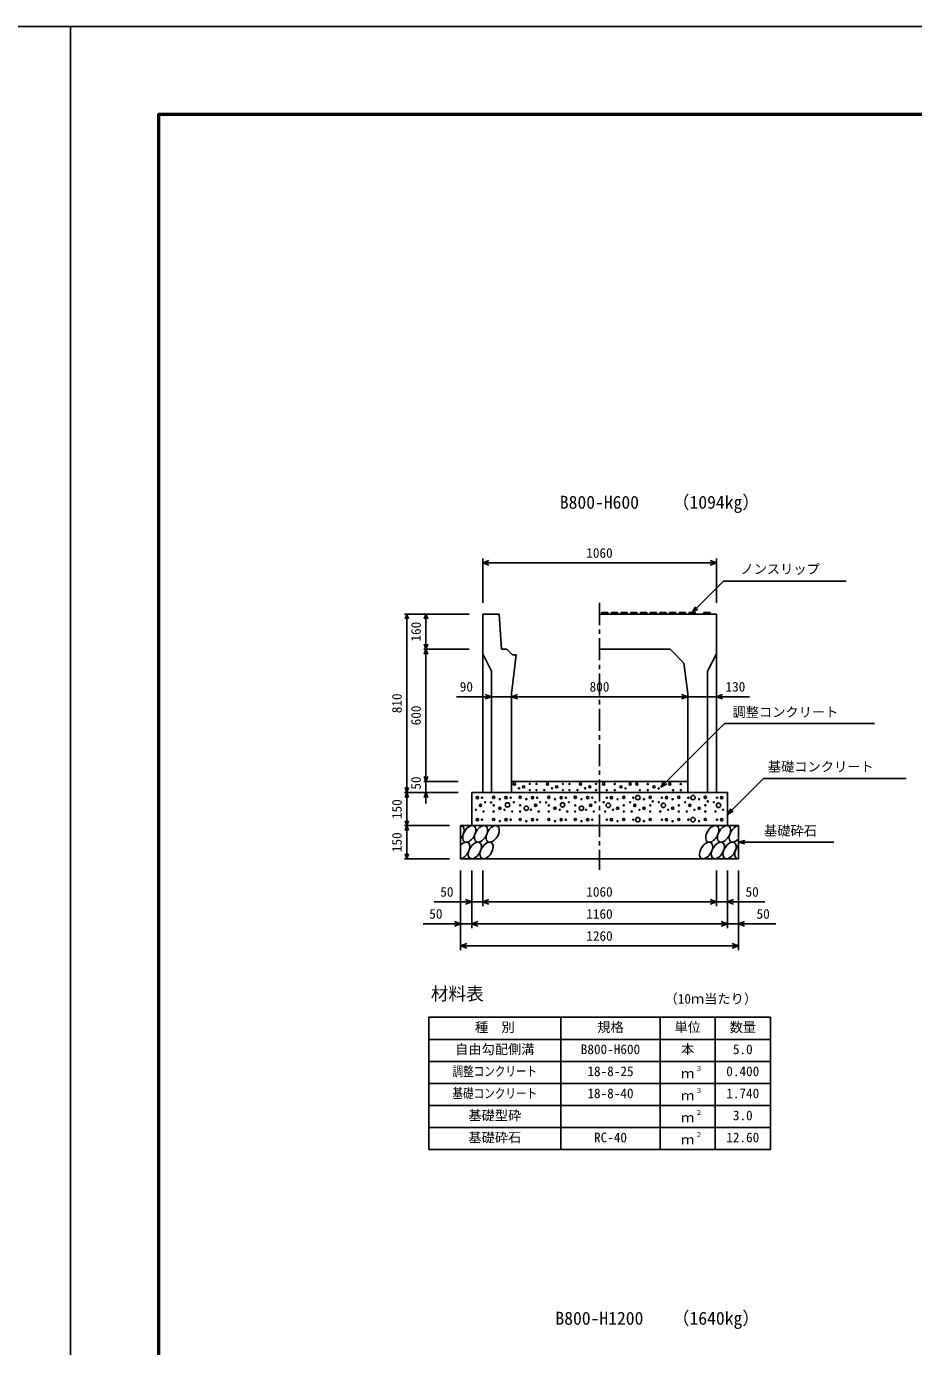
# Model space of a CAD drawing. Units: millimetres, scale not verified. Extents: x -16800 to 16800, y -5940 to 5940.
# Drawn here: x -200 to 3825, y -48 to 5940 of the extents above; entities that cross this region are included whole.
import ezdxf
from ezdxf.enums import TextEntityAlignment as Align

# ---------------------------------------------------------------- set-up
doc = ezdxf.new("R2010")
doc.units = ezdxf.units.MM
doc.header["$LTSCALE"] = 20
doc.linetypes.add('CHAIN1', pattern=[8, 5, -1, 1, -1])
for name, color, linetype, lineweight in [('0-0_DIM', 7, 'Continuous', 25), ('0-1_Defpoints', 5, 'Continuous', 25), ('0-2_HATCH', 6, 'Continuous', 25), ('0-3_HYO', 3, 'Continuous', 25), ('0-4_HYO2', 4, 'Continuous', 25), ('0-5_OUTLINE', 3, 'Continuous', 25), ('0-6_TXT', 7, 'Continuous', 25), ('0-7_WAKU', 3, 'Continuous', 25)]:
    doc.layers.add(name, color=color, linetype=linetype, lineweight=lineweight)
doc.styles.add('ＭＳ ゴシック', font='')
doc.styles.get('ＭＳ ゴシック').set_extended_font_data('MS Gothic')

msp = doc.modelspace()

# ---------------------------------------------------------------- linework, layer by layer
at = {"layer": '0-0_DIM'}
for p, q in [((1870, 3526.41), (1870, 3324.66)), ((2930, 3506.41), (1870, 3506.41)), ((2930, 3526.41), (2930, 3324.66)), ((2820, 3281.16), (2962.21, 3423.38)), ((3519.1, 3423.38), (2962.21, 3423.38)), ((2820, 3281.16), (2835, 3307.14)), ((2820, 3281.16), (2845.98, 3296.16)), ((1515.8, 3274.66), (1809.13, 3274.66)), ((1525.8, 3274.66), (1525.8, 2464.66)), ((1612.46, 3114.66), (1612.46, 3274.66)), ((1602.46, 3114.66), (1809.13, 3114.66)), ((1612.46, 2514.66), (1612.46, 3114.66)), ((1750.45, 2899.41), (1910, 2899.41)), ((2000, 2899.41), (1910, 2899.41)), ((2000, 2899.41), (2800, 2899.41)), ((2800, 2899.41), (2930, 2899.41)), ((3080.7, 2899.41), (2930, 2899.41)), ((2678.82, 2489.66), (2693.82, 2515.64)), ((3143.65, 2528.32), (2980, 2364.66)), ((3143.65, 2528.32), (3790.53, 2528.32)), ((1515.8, 2464.66), (1759.13, 2464.66)), ((1525.8, 2314.66), (1525.8, 2464.66)), ((1602.46, 2514.66), (1759.13, 2514.66)), ((1612.46, 2514.66), (1612.46, 2464.66)), ((1612.46, 2414.66), (1612.46, 2464.66)), ((2678.82, 2489.66), (2704.8, 2504.66)), ((2980, 2364.66), (2995, 2390.64)), ((2980, 2364.66), (3005.98, 2379.66)), ((1515.8, 2314.66), (1720, 2314.66)), ((1525.8, 2314.66), (1525.8, 2164.66)), ((3030, 2239.66), (3058.98, 2247.43)), ((3030, 2239.66), (3463.31, 2239.66)), ((3030, 2239.66), (3058.98, 2231.9)), ((1515.8, 2164.66), (1720, 2164.66)), ((1770, 1749.15), (1770, 2111.49)), ((1820, 1849.15), (1820, 2111.49)), ((1870, 1949.15), (1870, 2111.49)), ((2930, 1949.15), (2930, 2111.49)), ((2980, 1849.15), (2980, 2111.49)), ((3030, 1749.15), (3030, 2111.49)), ((1650, 1969.15), (1870, 1969.15)), ((1870, 1969.15), (2930, 1969.15)), ((3150, 1969.15), (2930, 1969.15)), ((1600, 1869.15), (1820, 1869.15)), ((1820, 1869.15), (2980, 1869.15)), ((3200, 1869.15), (2980, 1869.15)), ((1770, 1769.15), (3030, 1769.15))]:
    msp.add_line(p, q, dxfattribs=at)
at = {"layer": '0-0_DIM', "linetype": 'CHAIN1'}
msp.add_line((2400, 3324.66), (2400, 2114.66), dxfattribs=at)
at = {"layer": '0-0_DIM'}
for points in [[(1898.23, 3496.14), (1870.04, 3506.41), (1898.23, 3516.67)], [(2901.85, 3516.67), (2930.04, 3506.41), (2901.85, 3496.14)], [(1517.59, 3252.11), (1525.8, 3274.66), (1534.01, 3252.11)], [(1604.26, 3252.11), (1612.46, 3274.66), (1620.67, 3252.11)], [(1620.67, 3137.22), (1612.46, 3114.66), (1604.26, 3137.22)], [(1604.26, 3092.11), (1612.46, 3114.66), (1620.67, 3092.11)], [(1881.81, 2889.15), (1910, 2899.41), (1881.81, 2909.67)], [(2028.19, 2889.15), (2000, 2899.41), (2028.19, 2909.67)], [(2771.81, 2909.67), (2800, 2899.41), (2771.81, 2889.15)], [(2958.19, 2909.67), (2930, 2899.41), (2958.19, 2889.15)], [(2678.82, 2489.66), (2967.42, 2778.26), (3646.84, 2778.26)], [(1620.67, 2537.22), (1612.46, 2514.66), (1604.26, 2537.22)], [(1534.01, 2487.22), (1525.8, 2464.66), (1517.59, 2487.22)], [(1534.01, 2442.11), (1525.8, 2464.66), (1517.59, 2442.11)], [(1620.67, 2442.11), (1612.46, 2464.66), (1604.26, 2442.11)], [(1534.01, 2337.22), (1525.8, 2314.66), (1517.59, 2337.22)], [(1534.01, 2292.11), (1525.8, 2314.66), (1517.59, 2292.11)], [(1534.01, 2187.22), (1525.8, 2164.66), (1517.59, 2187.22)], [(1791.81, 1979.41), (1820, 1969.15), (1791.81, 1958.89)], [(1898.19, 1958.89), (1870, 1969.15), (1898.19, 1979.41)], [(2901.81, 1979.41), (2930, 1969.15), (2901.81, 1958.89)], [(3008.19, 1979.41), (2980, 1969.15), (3008.19, 1958.89)], [(1741.81, 1879.41), (1770, 1869.15), (1741.81, 1858.89)], [(1848.19, 1858.89), (1820, 1869.15), (1848.19, 1879.41)], [(2951.81, 1879.41), (2980, 1869.15), (2951.81, 1858.89)], [(3058.19, 1879.41), (3030, 1869.15), (3058.19, 1858.89)], [(1798.19, 1758.89), (1770, 1769.15), (1798.19, 1779.41)], [(3001.81, 1779.41), (3030, 1769.15), (3001.81, 1758.89)]]:
    msp.add_lwpolyline(points, dxfattribs=at)
at = {"layer": '0-1_Defpoints'}
for points in [[(-16800, -5940), (0, -5940), (0, 5940), (-16800, 5940)], [(0, -5940), (16800, -5940), (16800, 5940), (0, 5940)]]:
    msp.add_lwpolyline(points, close=True, dxfattribs=at)
at = {"layer": '0-2_HATCH'}
for points in [[(2409, 3274.66), (2410, 3281.16), (2438, 3281.16), (2439, 3274.66)], [(2453, 3274.66), (2454, 3281.16), (2482, 3281.16), (2483, 3274.66)], [(2497, 3274.66), (2498, 3281.16), (2526, 3281.16), (2527, 3274.66)], [(2541, 3274.66), (2542, 3281.16), (2570, 3281.16), (2571, 3274.66)], [(2585, 3274.66), (2586, 3281.16), (2614, 3281.16), (2615, 3274.66)], [(2629, 3274.66), (2630, 3281.16), (2658, 3281.16), (2659, 3274.66)], [(2673, 3274.66), (2674, 3281.16), (2702, 3281.16), (2703, 3274.66)], [(2717, 3274.66), (2718, 3281.16), (2746, 3281.16), (2747, 3274.66)], [(2761, 3274.66), (2762, 3281.16), (2790, 3281.16), (2791, 3274.66)], [(2805, 3274.66), (2806, 3281.16), (2834, 3281.16), (2835, 3274.66)], [(2872.5, 3274.66), (2873.5, 3281.16), (2901.5, 3281.16), (2902.5, 3274.66)]]:
    msp.add_lwpolyline(points, dxfattribs=at)
for centre, radius in [((2013.88, 2503.97), 5), ((2034.9, 2483.84), 2.5), ((2055.93, 2490.84), 5), ((2083.97, 2503.97), 2.5), ((2083.97, 2475.96), 2.5), ((2113.97, 2503.97), 2.5), ((2113.97, 2475.96), 2.5), ((2149.86, 2475.96), 2.5), ((2163.88, 2503.97), 5), ((2184.9, 2483.84), 2.5), ((2205.93, 2490.84), 5), ((2233.97, 2503.97), 2.5), ((2233.97, 2475.96), 2.5), ((2263.97, 2503.97), 2.5), ((2263.97, 2475.96), 2.5), ((2299.86, 2475.96), 2.5), ((2313.88, 2503.97), 5), ((2334.9, 2483.84), 2.5), ((2355.93, 2490.84), 5), ((2383.97, 2503.97), 2.5), ((2383.97, 2475.96), 2.5), ((2419.13, 2503.69), 5), ((2433.15, 2475.68), 2.5), ((2469.04, 2503.69), 2.5), ((2469.04, 2475.68), 2.5), ((2497.08, 2490.56), 5), ((2518.11, 2483.56), 2.5), ((2539.13, 2503.69), 5), ((2569.13, 2503.69), 5), ((2583.15, 2475.68), 2.5), ((2619.04, 2503.69), 2.5), ((2619.04, 2475.68), 2.5), ((2647.08, 2490.56), 5), ((2668.11, 2483.56), 2.5), ((2689.13, 2503.69), 5), ((2719.13, 2503.69), 5), ((2733.15, 2475.68), 2.5), ((2769.04, 2503.69), 2.5), ((2769.04, 2475.68), 2.5), ((1846.04, 2441.84), 5), ((1860.06, 2406.82), 5), ((1867.07, 2441.84), 2.5), ((1881.09, 2420.83), 2.5), ((1907.55, 2419.92), 2.5), ((1919.97, 2442.72), 5), ((1919.97, 2406.82), 2.5), ((1948.01, 2393.69), 5), ((1948.01, 2434.84), 2.5), ((1976.04, 2441.84), 5), ((1982.58, 2408.83), 10), ((1997.07, 2441.84), 2.5), ((2011.09, 2420.83), 2.5), ((2039.97, 2442.72), 5), ((2039.97, 2406.82), 2.5), ((2068.01, 2393.69), 10), ((2068.01, 2434.84), 2.5), ((2096.04, 2441.84), 5), ((2110.06, 2406.82), 5), ((2117.07, 2441.84), 2.5), ((2131.09, 2420.83), 2.5), ((2157.55, 2419.92), 2.5), ((2169.97, 2442.72), 5), ((2169.97, 2406.82), 2.5), ((2198.01, 2393.69), 5), ((2198.01, 2434.84), 2.5), ((2226.04, 2441.84), 5), ((2232.58, 2408.83), 10), ((2247.07, 2441.84), 2.5), ((2261.09, 2420.83), 2.5), ((2289.97, 2442.72), 5), ((2289.97, 2406.82), 2.5), ((2318.01, 2393.69), 10), ((2318.01, 2434.84), 2.5), ((2346.04, 2441.84), 5), ((2360.06, 2406.82), 5), ((2367.07, 2441.84), 2.5), ((2381.09, 2420.83), 2.5), ((2418.91, 2420.83), 2.5), ((2439.94, 2406.82), 10), ((2432.93, 2441.84), 2.5), ((2453.96, 2441.84), 5), ((2481.99, 2393.69), 5), ((2481.99, 2434.84), 2.5), ((2510.03, 2442.72), 5), ((2510.03, 2406.82), 2.5), ((2538.91, 2420.83), 2.5), ((2552.93, 2441.84), 2.5), ((2559.94, 2406.82), 5), ((2573.96, 2441.84), 10), ((2601.99, 2393.69), 5), ((2601.99, 2434.84), 2.5), ((2630.03, 2442.72), 5), ((2630.03, 2406.82), 2.5), ((2641.37, 2425.15), 2.5), ((2668.91, 2420.83), 2.5), ((2689.94, 2406.82), 10), ((2682.93, 2441.84), 2.5), ((2703.96, 2441.84), 5), ((2731.99, 2393.69), 5), ((2731.99, 2434.84), 2.5), ((2760.03, 2442.72), 5), ((2760.03, 2406.82), 2.5), ((2788.91, 2420.83), 2.5), ((2802.93, 2441.84), 2.5), ((2809.94, 2406.82), 5), ((2823.96, 2441.84), 10), ((2851.99, 2393.69), 5), ((2851.99, 2434.84), 2.5), ((2880.03, 2442.72), 5), ((2880.03, 2406.82), 2.5), ((2891.37, 2425.15), 2.5), ((2918.91, 2420.83), 2.5), ((2939.94, 2406.82), 10), ((2932.93, 2441.84), 2.5), ((2953.96, 2441.84), 5), ((1839.03, 2386.69), 2.5), ((1846.04, 2341.84), 5), ((1867.07, 2341.84), 2.5), ((1874.08, 2378.81), 2.5), ((1919.97, 2342.72), 5), ((1919.97, 2378.81), 2.5), ((1948.01, 2334.84), 2.5), ((1969.03, 2386.69), 2.5), ((1976.04, 2341.84), 5), ((1997.07, 2341.84), 2.5), ((2004.08, 2378.81), 2.5), ((2039.97, 2342.72), 5), ((2039.97, 2378.81), 2.5), ((2068.01, 2334.84), 2.5), ((2089.03, 2386.69), 2.5), ((2096.04, 2341.84), 5), ((2117.07, 2341.84), 2.5), ((2124.08, 2378.81), 2.5), ((2169.97, 2342.72), 5), ((2169.97, 2378.81), 2.5), ((2198.01, 2334.84), 2.5), ((2219.03, 2386.69), 2.5), ((2226.04, 2341.84), 5), ((2247.07, 2341.84), 2.5), ((2254.08, 2378.81), 2.5), ((2289.97, 2342.72), 5), ((2289.97, 2378.81), 2.5), ((2318.01, 2334.84), 2.5), ((2339.03, 2386.69), 2.5), ((2346.04, 2341.84), 5), ((2367.07, 2341.84), 2.5), ((2374.08, 2378.81), 2.5), ((2425.92, 2378.81), 2.5), ((2432.93, 2341.84), 2.5), ((2453.96, 2341.84), 5), ((2460.97, 2386.69), 2.5), ((2481.99, 2334.84), 2.5), ((2510.03, 2342.72), 5), ((2510.03, 2378.81), 2.5), ((2545.92, 2378.81), 2.5), ((2552.93, 2341.84), 2.5), ((2573.96, 2341.84), 10), ((2580.97, 2386.69), 2.5), ((2601.99, 2334.84), 2.5), ((2630.03, 2342.72), 5), ((2630.03, 2378.81), 2.5), ((2675.92, 2378.81), 2.5), ((2682.93, 2341.84), 2.5), ((2703.96, 2341.84), 5), ((2710.97, 2386.69), 2.5), ((2731.99, 2334.84), 2.5), ((2760.03, 2342.72), 5), ((2760.03, 2378.81), 2.5), ((2795.92, 2378.81), 2.5), ((2802.93, 2341.84), 2.5), ((2823.96, 2341.84), 10), ((2830.97, 2386.69), 2.5), ((2851.99, 2334.84), 2.5), ((2880.03, 2342.72), 5), ((2880.03, 2378.81), 2.5), ((2925.92, 2378.81), 2.5), ((2932.93, 2341.84), 2.5), ((2953.96, 2341.84), 5), ((2960.97, 2386.69), 2.5)]:
    msp.add_circle(centre, radius, dxfattribs=at)
for centre, start_param, end_param in [((1755.84, 2277.14), 4.4524467, 6.6076907), ((3017.93, 2277.14), 0.4022642, 4.3746879), ((1781.16, 2202.15), 3.5766262, 7.4835112), ((3043.25, 2202.15), 1.2768793, 3.5000728)]:
    msp.add_ellipse(centre, major_axis=(21.81, 35.31), ratio=0.5792, start_param=start_param, end_param=end_param, dxfattribs=at)
for centre in [(1809.05, 2277.14), (1862.26, 2277.14), (1915.47, 2277.14), (2911.51, 2277.14), (2964.72, 2277.14), (1834.37, 2202.15), (1887.58, 2202.15), (2883.63, 2202.15), (2936.84, 2202.15), (2990.04, 2202.15)]:
    msp.add_ellipse(centre, major_axis=(21.81, 35.31), ratio=0.5792, dxfattribs=at)
at = {"layer": '0-3_HYO'}
for p, q in [((2225, 1445.2), (2225, 845.2)), ((2675, 1445.2), (2675, 845.2)), ((2925, 1445.2), (2925, 845.2)), ((1625, 1345.2), (3175, 1345.2))]:
    msp.add_line(p, q, dxfattribs=at)
msp.add_lwpolyline([(1625, 845.2), (3175, 845.2), (3175, 1445.2), (1625, 1445.2)], close=True, dxfattribs=at)
at = {"layer": '0-4_HYO2'}
for p, q in [((1625, 1245.2), (3175, 1245.2)), ((1625, 1145.2), (3175, 1145.2)), ((1625, 1045.2), (3175, 1045.2)), ((1625, 945.2), (3175, 945.2))]:
    msp.add_line(p, q, dxfattribs=at)
at = {"layer": '0-5_OUTLINE'}
for p, q in [((1870, 3274.66), (1870, 2464.66)), ((1945, 3274.66), (1870, 3274.66)), ((1945, 3274.66), (1955, 3114.69)), ((2930, 3274.66), (2400, 3274.66)), ((2930, 3274.66), (2930, 2464.66)), ((1955, 3114.69), (1980, 3114.69)), ((1980, 3114.69), (2005, 3089.69)), ((2400, 3114.66), (2720, 3114.66)), ((2782.86, 3051.81), (2720, 3114.66)), ((1870, 3094.66), (1910, 3014.66)), ((2005, 3089.69), (2021.88, 3089.69)), ((2930, 3094.66), (2890, 3014.66)), ((1910, 3014.66), (1910, 2464.66)), ((2782.86, 3051.81), (2800, 2914.66)), ((2890, 3014.66), (2890, 2464.66)), ((2800, 2914.66), (2800, 2464.66)), ((1820, 2464.66), (2980, 2464.66)), ((1820, 2464.66), (1820, 2314.66)), ((1870, 2464.66), (2000, 2464.66)), ((2000, 2514.66), (2800, 2514.66)), ((2930, 2464.66), (2800, 2464.66)), ((2980, 2464.66), (2980, 2314.66)), ((1770, 2314.66), (3030, 2314.66)), ((1770, 2314.66), (1770, 2164.66)), ((3030, 2314.66), (3030, 2164.66)), ((1770, 2164.66), (3030, 2164.66))]:
    msp.add_line(p, q, dxfattribs=at)
msp.add_lwpolyline([(2021.88, 3089.69), (2000, 2914.66), (2000, 2464.66)], dxfattribs=at)
at = {"layer": '0-7_WAKU', "lineweight": 50}
msp.add_lwpolyline([(400, -5540), (16400, -5540), (16400, 5540), (400, 5540)], close=True, dxfattribs=at)

# ---------------------------------------------------------------- texts
at = {"layer": '0-0_DIM', "style": 'ＭＳ ゴシック'}
for s, p in [('1060', (2340, 3516.41)), ('ノンスリップ', (3039.52, 3443.55)), ('90', (1766.03, 2909.41)), ('800', (2355, 2909.41)), ('130', (2971.58, 2909.41)), ('調整コンクリート', (3003.29, 2794.69)), ('基礎コンクリート', (3163.65, 2547.05)), ('基礎砕石', (3146.32, 2256.83)), ('50', (1677.56, 1979.15)), ('1060', (2340, 1979.15)), ('50', (3062.44, 1979.15)), ('50', (1627.56, 1879.15)), ('1160', (2340, 1879.15)), ('50', (3112.44, 1879.15)), ('1260', (2340, 1779.15))]:
    msp.add_text(s, height=43.99, dxfattribs=at).set_placement(p, align=Align.BOTTOM_LEFT)
for s, p in [('160', (1602.46, 3149.66)), ('810', (1515.8, 2824.66)), ('600', (1602.46, 2769.66)), ('50', (1602.46, 2477.99)), ('150', (1515.8, 2344.66)), ('150', (1515.8, 2194.66))]:
    msp.add_text(s, height=43.99, rotation=90, dxfattribs=at).set_placement(p, align=Align.BOTTOM_LEFT)
at = {"layer": '0-6_TXT', "style": 'ＭＳ ゴシック'}
for s, height, p in [('B800-H600', 58.65, (2220, 3734.66)), ('（1094kg）', 58.65, (2728.37, 3734.66)), ('材料表', 58.65, (1635, 1505.2)), ('（10ｍ当たり）', 43.99, (2695, 1494.2)), ('種\u3000別', 43.99, (1835, 1365.2)), ('規格', 43.99, (2390, 1365.2)), ('単位', 43.99, (2740, 1365.2)), ('数量', 43.99, (2990, 1365.2)), ('自由勾配側溝', 43.99, (1745, 1265.2)), ('B800-H600', 43.99, (2315, 1265.2)), ('本', 43.99, (2770, 1265.2)), ('5.0', 43.99, (3005, 1265.2)), ('18-8-25', 43.99, (2345, 1165.2)), ('ｍ', 43.99, (2770, 1155.2)), ('３', 21.99, (2835.54, 1195.57)), ('0.400', 43.99, (2975, 1165.2)), ('18-8-40', 43.99, (2345, 1065.2)), ('ｍ', 43.99, (2770, 1055.2)), ('３', 21.99, (2835.54, 1095.57)), ('1.740', 43.99, (2975, 1065.2)), ('基礎型砕', 43.99, (1805, 965.2)), ('２', 21.99, (2835.54, 995.57)), ('3.0', 43.99, (3005, 965.2)), ('ｍ', 43.99, (2770, 955.2)), ('基礎砕石', 43.99, (1805, 865.2)), ('RC-40', 43.99, (2375, 865.2)), ('ｍ', 43.99, (2770, 855.2)), ('２', 21.99, (2835.54, 895.57)), ('12.60', 43.99, (2975, 865.2)), ('B800-H1200', 58.65, (2200, 33.34)), ('（1640kg）', 58.65, (2728.37, 33.34))]:
    msp.add_text(s, height=height, dxfattribs=at).set_placement(p, align=Align.BOTTOM_LEFT)
at = {"layer": '0-6_TXT', "style": 'ＭＳ ゴシック', "width": 0.8}
for s, p in [('調整コンクリート', (1733, 1165.2)), ('基礎コンクリート', (1733, 1065.2))]:
    msp.add_text(s, height=43.99, dxfattribs=at).set_placement(p, align=Align.BOTTOM_LEFT)

doc.saveas('drawing.dxf')
